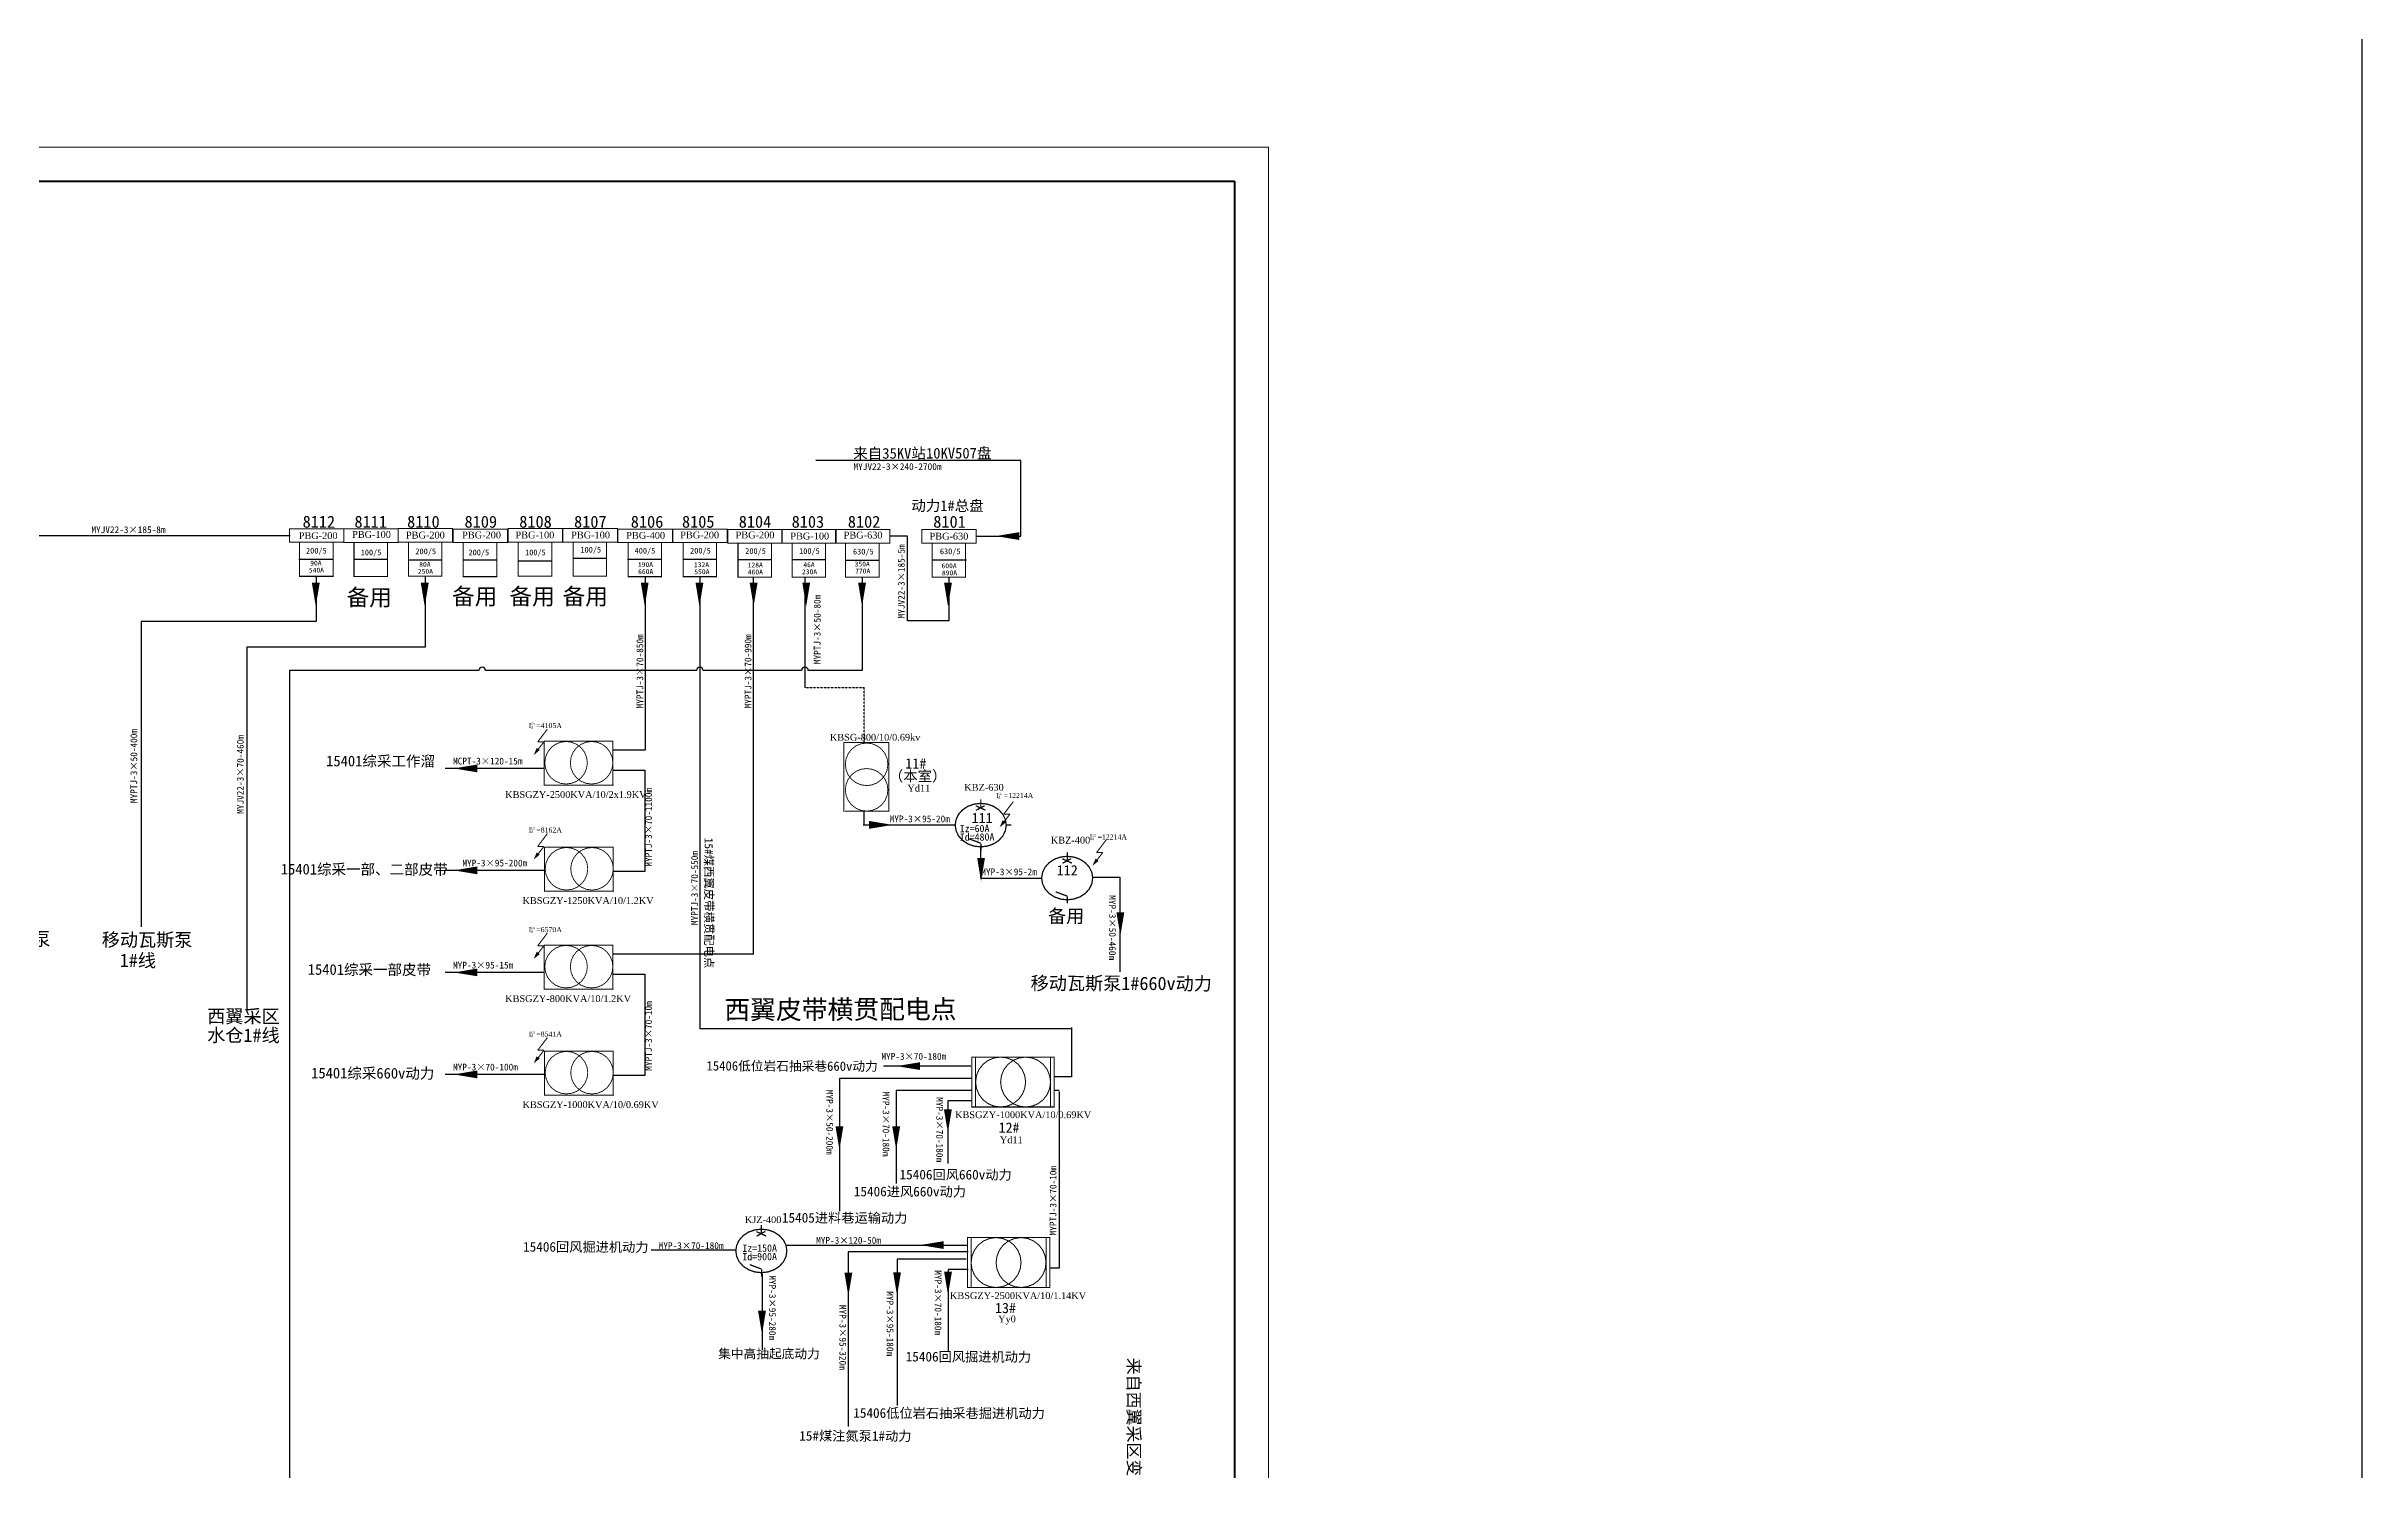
# Model space of a CAD drawing. Header units: millimetres. Extents: x 7398 to 12295, y -1725 to 5722.
# Drawn here: x 10585 to 12295, y 1451 to 2503 of the extents above; entities that cross this region are included whole.
import ezdxf

# ---------------------------------------------------------------- set-up
doc = ezdxf.new("R2010")
doc.units = ezdxf.units.MM
doc.linetypes.add('ACAD_ISO03W100', pattern=[30, 12, -18])
doc.linetypes.add('HIDDEN2', pattern=[0.1875, 0.125, -0.0625])
doc.layers.add('机电设备', color=7, linetype='Continuous', lineweight=0)
doc.styles.add('Times New Roman', font='times.ttf')
doc.styles.add('宋体', font='')
doc.styles.get('宋体').set_extended_font_data('宋体')

# ---------------------------------------------------------------- blocks, each defined once
blk = doc.blocks.new('lr_block_511')
at = {"layer": '机电设备', "color": 7, "const_width": 0.0003}
for points in [[(0.89623, 0.44505), (0.91223, 0.44505), (0.91223, 0.44105), (0.89623, 0.44105), (0.89623, 0.44505)], [(0.89923, 0.44105), (0.89923, 0.43105), (0.90906, 0.43105), (0.90906, 0.44105)]]:
    blk.add_lwpolyline(points, dxfattribs=at)
blk = doc.blocks.new('lr_block_441')
at = {"layer": '机电设备', "color": 7, "const_width": 0.00025}
for points in [[(1.02709, 0.3757), (1.02688, 0.37732), (1.02625, 0.37882), (1.02526, 0.38012), (1.02397, 0.38111), (1.02246, 0.38174), (1.02084, 0.38195), (1.01922, 0.38174), (1.01772, 0.38111), (1.01642, 0.38012), (1.01543, 0.37882), (1.0148, 0.37732), (1.01459, 0.3757), (1.0148, 0.37408), (1.01543, 0.37257), (1.01642, 0.37128), (1.01772, 0.37029), (1.01922, 0.36966), (1.02084, 0.36945), (1.02246, 0.36966), (1.02397, 0.37029), (1.02526, 0.37128), (1.02625, 0.37257), (1.02688, 0.37408), (1.02709, 0.3757)], [(1.02709, 0.3682), (1.02688, 0.36982), (1.02625, 0.37132), (1.02526, 0.37262), (1.02397, 0.37361), (1.02246, 0.37424), (1.02084, 0.37445), (1.01922, 0.37424), (1.01772, 0.37361), (1.01642, 0.37262), (1.01543, 0.37132), (1.0148, 0.36982), (1.01459, 0.3682), (1.0148, 0.36658), (1.01543, 0.36507), (1.01642, 0.36378), (1.01772, 0.36279), (1.01922, 0.36216), (1.02084, 0.36195), (1.02246, 0.36216), (1.02397, 0.36279), (1.02526, 0.36378), (1.02625, 0.36507), (1.02688, 0.36658), (1.02709, 0.3682)]]:
    blk.add_lwpolyline(points, dxfattribs=at)
blk = doc.blocks.new('lr_block_379')
at = {"layer": '机电设备', "color": 7, "const_width": 0.0003}
for points in [[(0.88026, 0.44508), (0.89626, 0.44508), (0.89626, 0.44108), (0.88026, 0.44108), (0.88026, 0.44508)], [(0.88326, 0.44108), (0.88326, 0.43108), (0.89309, 0.43108), (0.89309, 0.44108)]]:
    blk.add_lwpolyline(points, dxfattribs=at)
blk = doc.blocks.new('lr_block_377')
at = {"layer": '机电设备', "color": 7, "const_width": 0.0003}
for points in [[(1.06606, 0.44485), (1.08206, 0.44485), (1.08206, 0.44085), (1.06606, 0.44085), (1.06606, 0.44485)], [(1.06907, 0.44085), (1.06907, 0.43085), (1.07889, 0.43085), (1.07889, 0.44085)]]:
    blk.add_lwpolyline(points, dxfattribs=at)
blk = doc.blocks.new('lr_block_375')
at = {"layer": '机电设备', "color": 7, "const_width": 0.0003}
for points in [[(1.04066, 0.44485), (1.05666, 0.44485), (1.05666, 0.44085), (1.04066, 0.44085), (1.04066, 0.44485)], [(1.04367, 0.44085), (1.04367, 0.43085), (1.05349, 0.43085), (1.05349, 0.44085)]]:
    blk.add_lwpolyline(points, dxfattribs=at)
blk = doc.blocks.new('lr_block_373')
at = {"layer": '机电设备', "color": 7, "const_width": 0.0003}
for points in [[(1.02492, 0.44485), (1.04092, 0.44485), (1.04092, 0.44085), (1.02492, 0.44085), (1.02492, 0.44485)], [(1.02793, 0.44085), (1.02793, 0.43085), (1.03775, 0.43085), (1.03775, 0.44085)]]:
    blk.add_lwpolyline(points, dxfattribs=at)
blk = doc.blocks.new('lr_block_371')
at = {"layer": '机电设备', "color": 7, "const_width": 0.0003}
for points in [[(1.00904, 0.44485), (1.02504, 0.44485), (1.02504, 0.44085), (1.00904, 0.44085), (1.00904, 0.44485)], [(1.01205, 0.44085), (1.01205, 0.43085), (1.02188, 0.43085), (1.02188, 0.44085)]]:
    blk.add_lwpolyline(points, dxfattribs=at)
blk = doc.blocks.new('lr_block_369')
at = {"layer": '机电设备', "color": 7, "const_width": 0.0003}
for points in [[(0.99291, 0.44498), (1.00891, 0.44498), (1.00891, 0.44098), (0.99291, 0.44098), (0.99291, 0.44498)], [(0.99591, 0.44098), (0.99591, 0.43098), (1.00574, 0.43098), (1.00574, 0.44098)]]:
    blk.add_lwpolyline(points, dxfattribs=at)
blk = doc.blocks.new('lr_block_367')
at = {"layer": '机电设备', "color": 7, "const_width": 0.0003}
for points in [[(0.97677, 0.44498), (0.99277, 0.44498), (0.99277, 0.44098), (0.97677, 0.44098), (0.97677, 0.44498)], [(0.97977, 0.44098), (0.97977, 0.43098), (0.9896, 0.43098), (0.9896, 0.44098)]]:
    blk.add_lwpolyline(points, dxfattribs=at)
blk = doc.blocks.new('lr_block_365')
at = {"layer": '机电设备', "color": 7, "const_width": 0.0003}
for points in [[(0.96063, 0.44512), (0.97663, 0.44512), (0.97663, 0.44112), (0.96063, 0.44112), (0.96063, 0.44512)], [(0.96363, 0.44112), (0.96363, 0.43112), (0.97346, 0.43112), (0.97346, 0.44112)]]:
    blk.add_lwpolyline(points, dxfattribs=at)
blk = doc.blocks.new('lr_block_363')
at = {"layer": '机电设备', "color": 7, "const_width": 0.0003}
for points in [[(0.94449, 0.44512), (0.96049, 0.44512), (0.96049, 0.44112), (0.94449, 0.44112), (0.94449, 0.44512)], [(0.94749, 0.44112), (0.94749, 0.43112), (0.95732, 0.43112), (0.95732, 0.44112)]]:
    blk.add_lwpolyline(points, dxfattribs=at)
blk = doc.blocks.new('lr_block_361')
at = {"layer": '机电设备', "color": 7, "const_width": 0.0003}
for points in [[(0.92835, 0.44498), (0.94435, 0.44498), (0.94435, 0.44098), (0.92835, 0.44098), (0.92835, 0.44498)], [(0.93135, 0.44098), (0.93135, 0.43098), (0.94118, 0.43098), (0.94118, 0.44098)]]:
    blk.add_lwpolyline(points, dxfattribs=at)
blk = doc.blocks.new('lr_block_359')
at = {"layer": '机电设备', "color": 7, "const_width": 0.0003}
for points in [[(0.91221, 0.44512), (0.92821, 0.44512), (0.92821, 0.44112), (0.91221, 0.44112), (0.91221, 0.44512)], [(0.91521, 0.44112), (0.91521, 0.43112), (0.92504, 0.43112), (0.92504, 0.44112)]]:
    blk.add_lwpolyline(points, dxfattribs=at)
blk = doc.blocks.new('lr_block_459')
at = {"layer": '机电设备', "color": 7, "const_width": 0.000375}
for points in [[(0.63207, 0.34691), (0.63207, 0.34463)], [(0.63954, 0.33934), (0.63929, 0.34099), (0.63854, 0.34253), (0.63735, 0.34385), (0.63579, 0.34487), (0.63398, 0.34551), (0.63204, 0.34572), (0.6301, 0.34551), (0.62829, 0.34487), (0.62674, 0.34385), (0.62555, 0.34253), (0.6248, 0.34099), (0.62454, 0.33934), (0.6248, 0.33768), (0.62555, 0.33614), (0.62674, 0.33482), (0.62829, 0.3338), (0.6301, 0.33316), (0.63204, 0.33295), (0.63398, 0.33316), (0.63579, 0.3338), (0.63735, 0.33482), (0.63854, 0.33614), (0.63929, 0.33768), (0.63954, 0.33934)], [(0.6306, 0.34502), (0.63344, 0.34371)], [(0.63321, 0.34507), (0.63065, 0.34367)], [(0.62866, 0.3353), (0.63202, 0.33404)], [(0.63213, 0.33394), (0.63213, 0.33191)]]:
    blk.add_lwpolyline(points, dxfattribs=at)
blk = doc.blocks.new('lr_block_457')
at = {"layer": '机电设备', "color": 7, "const_width": 0.000375}
for points in [[(0.61414, 0.36368), (0.61389, 0.36533), (0.61314, 0.36687), (0.61195, 0.36819), (0.61039, 0.36921), (0.60858, 0.36985), (0.60664, 0.37007), (0.6047, 0.36985), (0.60289, 0.36921), (0.60134, 0.36819), (0.60015, 0.36687), (0.5994, 0.36533), (0.59914, 0.36368), (0.5994, 0.36203), (0.60015, 0.36048), (0.60134, 0.35916), (0.60289, 0.35815), (0.6047, 0.35751), (0.60664, 0.35729), (0.60858, 0.35751), (0.61039, 0.35815), (0.61195, 0.35916), (0.61314, 0.36048), (0.61389, 0.36203), (0.61414, 0.36368)], [(0.6052, 0.36936), (0.60804, 0.36806)], [(0.60781, 0.36941), (0.60525, 0.36801)], [(0.60667, 0.37125), (0.60667, 0.36898)], [(0.60326, 0.35964), (0.60662, 0.35838)], [(0.60673, 0.35828), (0.60673, 0.35625)]]:
    blk.add_lwpolyline(points, dxfattribs=at)
blk = doc.blocks.new('lr_block_575')
at = {"layer": '机电设备', "true_color": 0xff0000}
blk.add_hatch(color=1, dxfattribs=at).paths.add_polyline_path([(0.61601, 0.37327), (0.6169, 0.3726), (0.61513, 0.3712)], flags=17)
at = {"layer": '机电设备', "color": 1, "true_color": 0xff0000, "const_width": 0.0003}
for points in [[(0.61813, 0.37504), (0.61541, 0.37155)], [(0.61913, 0.37878), (0.61631, 0.37504)], [(0.61631, 0.37504), (0.61813, 0.37504)]]:
    blk.add_lwpolyline(points, dxfattribs=at)
blk = doc.blocks.new('lr_block_573')
at = {"layer": '机电设备', "true_color": 0xff0000}
blk.add_hatch(color=1, dxfattribs=at).paths.add_polyline_path([(0.64141, 0.34258), (0.6423, 0.3419), (0.64053, 0.34051)], flags=17)
at = {"layer": '机电设备', "color": 1, "true_color": 0xff0000, "const_width": 0.0003}
for points in [[(0.64453, 0.34809), (0.64171, 0.34435)], [(0.64353, 0.34435), (0.64081, 0.34086)], [(0.64171, 0.34435), (0.64353, 0.34435)]]:
    blk.add_lwpolyline(points, dxfattribs=at)
blk = doc.blocks.new('lr_block_397')
at = {"layer": '机电设备', "color": 7, "const_width": 0.0003}
for points in [[(0.9413, 0.25159), (0.9413, 0.26626), (0.96551, 0.26626), (0.96551, 0.25159), (0.9413, 0.25159)], [(0.9413, 0.26626), (0.96551, 0.26626)], [(0.9413, 0.25159), (0.9413, 0.26626)], [(0.9424, 0.25892), (0.94265, 0.25702), (0.94338, 0.25525), (0.94455, 0.25373), (0.94607, 0.25257), (0.94784, 0.25184), (0.94974, 0.25159), (0.95163, 0.25184), (0.9534, 0.25257), (0.95492, 0.25373), (0.95609, 0.25525), (0.95682, 0.25702), (0.95707, 0.25892), (0.95682, 0.26082), (0.95609, 0.26259), (0.95492, 0.26411), (0.9534, 0.26527), (0.95163, 0.26601), (0.94974, 0.26626), (0.94784, 0.26601), (0.94607, 0.26527), (0.94455, 0.26411), (0.94338, 0.26259), (0.94265, 0.26082), (0.9424, 0.25892)], [(0.9424, 0.25159), (0.9424, 0.26626)], [(0.94974, 0.25892), (0.94999, 0.25702), (0.95072, 0.25525), (0.95188, 0.25373), (0.9534, 0.25257), (0.95517, 0.25184), (0.95707, 0.25159), (0.95897, 0.25184), (0.96074, 0.25257), (0.96226, 0.25373), (0.96343, 0.25525), (0.96416, 0.25702), (0.96441, 0.25892), (0.96416, 0.26082), (0.96343, 0.26259), (0.96226, 0.26411), (0.96074, 0.26527), (0.95897, 0.26601), (0.95707, 0.26626), (0.95517, 0.26601), (0.9534, 0.26527), (0.95188, 0.26411), (0.95072, 0.26259), (0.94999, 0.26082), (0.94974, 0.25892)], [(0.96441, 0.25159), (0.96441, 0.26626)], [(0.96551, 0.25159), (0.96551, 0.26626)], [(0.9413, 0.25159), (0.96551, 0.25159)]]:
    blk.add_lwpolyline(points, dxfattribs=at)
blk = doc.blocks.new('lr_block_391')
at = {"layer": '机电设备', "color": 7, "const_width": 0.0003}
for points in [[(0.94262, 0.33202), (0.94262, 0.34669), (0.96683, 0.34669), (0.96683, 0.33202), (0.94262, 0.33202)], [(0.94262, 0.34669), (0.96683, 0.34669)], [(0.94262, 0.33202), (0.94262, 0.34669)], [(0.94372, 0.33935), (0.94397, 0.33746), (0.9447, 0.33569), (0.94587, 0.33417), (0.94739, 0.333), (0.94916, 0.33227), (0.95106, 0.33202), (0.95296, 0.33227), (0.95473, 0.333), (0.95625, 0.33417), (0.95741, 0.33569), (0.95815, 0.33746), (0.9584, 0.33935), (0.95815, 0.34125), (0.95741, 0.34302), (0.95625, 0.34454), (0.95473, 0.34571), (0.95296, 0.34644), (0.95106, 0.34669), (0.94916, 0.34644), (0.94739, 0.34571), (0.94587, 0.34454), (0.9447, 0.34302), (0.94397, 0.34125), (0.94372, 0.33935)], [(0.94372, 0.33202), (0.94372, 0.34669)], [(0.95106, 0.33935), (0.95131, 0.33746), (0.95204, 0.33569), (0.95321, 0.33417), (0.95473, 0.333), (0.9565, 0.33227), (0.9584, 0.33202), (0.9603, 0.33227), (0.96207, 0.333), (0.96359, 0.33417), (0.96475, 0.33569), (0.96548, 0.33746), (0.96573, 0.33935), (0.96548, 0.34125), (0.96475, 0.34302), (0.96359, 0.34454), (0.96207, 0.34571), (0.9603, 0.34644), (0.9584, 0.34669), (0.9565, 0.34644), (0.95473, 0.34571), (0.95321, 0.34454), (0.95204, 0.34302), (0.95131, 0.34125), (0.95106, 0.33935)], [(0.96573, 0.33202), (0.96573, 0.34669)], [(0.96683, 0.33202), (0.96683, 0.34669)], [(0.94262, 0.33202), (0.96683, 0.33202)]]:
    blk.add_lwpolyline(points, dxfattribs=at)
blk = doc.blocks.new('lr_block_405')
at = {"layer": '机电设备', "color": 7, "const_width": 0.00025}
for points in [[(0.59083, 0.05987), (0.59061, 0.06149), (0.58999, 0.06299), (0.589, 0.06429), (0.5877, 0.06528), (0.58619, 0.06591), (0.58458, 0.06612), (0.58296, 0.06591), (0.58145, 0.06528), (0.58016, 0.06429), (0.57916, 0.06299), (0.57854, 0.06149), (0.57833, 0.05987), (0.57854, 0.05825), (0.57916, 0.05674), (0.58016, 0.05545), (0.58145, 0.05446), (0.58296, 0.05383), (0.58458, 0.05362), (0.58619, 0.05383), (0.5877, 0.05446), (0.589, 0.05545), (0.58999, 0.05674), (0.59061, 0.05825), (0.59083, 0.05987)], [(0.59083, 0.05237), (0.59061, 0.05399), (0.58999, 0.05549), (0.589, 0.05679), (0.5877, 0.05778), (0.58619, 0.05841), (0.58458, 0.05862), (0.58296, 0.05841), (0.58145, 0.05778), (0.58016, 0.05679), (0.57916, 0.05549), (0.57854, 0.05399), (0.57833, 0.05237), (0.57854, 0.05075), (0.57916, 0.04924), (0.58016, 0.04795), (0.58145, 0.04696), (0.58296, 0.04633), (0.58458, 0.04612), (0.58619, 0.04633), (0.5877, 0.04696), (0.589, 0.04795), (0.58999, 0.04924), (0.59061, 0.05075), (0.59083, 0.05237)]]:
    blk.add_lwpolyline(points, dxfattribs=at)
blk = doc.blocks.new('lr_block_587')
at = {"layer": '机电设备', "true_color": 0xff0000}
blk.add_hatch(color=1, dxfattribs=at).paths.add_polyline_path([(1.13207, 0.32115), (1.13296, 0.32047), (1.1312, 0.31908)], flags=17)
at = {"layer": '机电设备', "color": 1, "true_color": 0xff0000, "const_width": 0.0003}
for points in [[(1.1352, 0.32666), (1.13237, 0.32291)], [(1.1342, 0.32291), (1.13147, 0.31942)], [(1.13237, 0.32291), (1.1342, 0.32291)]]:
    blk.add_lwpolyline(points, dxfattribs=at)
blk = doc.blocks.new('lr_block_427')
at = {"layer": '机电设备', "color": 7, "const_width": 0.000375}
for points in [[(0.65518, 0.00948), (0.65492, 0.01113), (0.65417, 0.01267), (0.65298, 0.014), (0.65143, 0.01501), (0.64962, 0.01565), (0.64768, 0.01587), (0.64574, 0.01565), (0.64393, 0.01501), (0.64238, 0.014), (0.64118, 0.01267), (0.64043, 0.01113), (0.64018, 0.00948), (0.64043, 0.00783), (0.64118, 0.00628), (0.64238, 0.00496), (0.64393, 0.00395), (0.64574, 0.00331), (0.64768, 0.00309), (0.64962, 0.00331), (0.65143, 0.00395), (0.65298, 0.00496), (0.65417, 0.00628), (0.65492, 0.00783), (0.65518, 0.00948)], [(0.64623, 0.01516), (0.64907, 0.01386)], [(0.64884, 0.01521), (0.64629, 0.01381)], [(0.64771, 0.01705), (0.64771, 0.01478)], [(0.6443, 0.00544), (0.64765, 0.00418)], [(0.64776, 0.00408), (0.64776, 0.00205)]]:
    blk.add_lwpolyline(points, dxfattribs=at)

msp = doc.modelspace()

# ---------------------------------------------------------------- hatches: boundary and pattern name
for points in [[(11286.1, 2141.4), (11303.5, 2144.3), (11303.5, 2138.5)], [(10783.9, 2089.5), (10781, 2106.9), (10786.8, 2106.9)], [(10864.4, 2089.5), (10861.5, 2106.9), (10867.3, 2106.9)], [(11026.9, 2089.5), (11024, 2106.9), (11029.7, 2106.9)], [(11067.3, 2089.5), (11064.4, 2106.9), (11070.2, 2106.9)], [(11107.3, 2089.5), (11104.4, 2106.9), (11110.2, 2106.9)], [(11146.1, 2089.5), (11143.3, 2106.9), (11149, 2106.9)], [(11187.4, 2089.5), (11184.5, 2106.9), (11190.3, 2106.9)], [(11250.9, 2089.5), (11248, 2106.9), (11253.8, 2106.9)], [(10885.9, 1969.8), (10903.3, 1972.7), (10903.3, 1966.9)], [(11210, 1928.1), (11192.6, 1925.2), (11192.6, 1931)], [(11275.3, 1886.3), (11272.4, 1903.7), (11278.2, 1903.7)], [(10885.9, 1894.5), (10903.3, 1897.4), (10903.3, 1891.6)], [(11378.2, 1846.1), (11375.3, 1863.5), (11381.1, 1863.5)], [(10885.9, 1819.1), (10903.3, 1822), (10903.3, 1816.3)], [(10885.9, 1743.8), (10903.3, 1746.7), (10903.3, 1740.9)], [(11212.9, 1749.9), (11230.3, 1752.8), (11230.3, 1747.1)], [(11250.8, 1700.7), (11247.9, 1718), (11253.7, 1718)], [(11170.7, 1688.1), (11167.8, 1705.5), (11173.6, 1705.5)], [(11212.6, 1688.1), (11209.7, 1705.5), (11215.5, 1705.5)], [(11230.4, 1617.8), (11247.7, 1620.6), (11247.7, 1614.9)], [(11177.3, 1580), (11174.4, 1597.4), (11180.2, 1597.4)], [(11213.3, 1580.2), (11210.4, 1597.6), (11216.1, 1597.6)], [(11250.9, 1580.9), (11248, 1598.2), (11253.8, 1598.2)], [(11113.5, 1551.9), (11110.6, 1569.3), (11116.4, 1569.3)]]:
    msp.add_hatch(color=256).paths.add_polyline_path(points, flags=17)

# ---------------------------------------------------------------- linework, layer by layer
at = {"linetype": 'Continuous', "lineweight": 20}
for p, q in [((9073.3, 2428.7), (11487.6, 2428.7)), ((11487.6, 2428.7), (11487.6, 610.6))]:
    msp.add_line(p, q, dxfattribs=at)
at = {"linetype": 'Continuous', "lineweight": 70}
for p, q in [((9136.2, 2403.5), (11462.4, 2403.5)), ((11462.4, 2403.5), (11462.4, 635.8))]:
    msp.add_line(p, q, dxfattribs=at)
for p, q in [((10771.4, 2124.4), (10796.3, 2124.4)), ((10811.9, 2124.4), (10836.8, 2124.4)), ((10852.3, 2123.9), (10877.1, 2123.9)), ((10892.8, 2123.9), (10917.6, 2123.9)), ((10933.2, 2123.1), (10958.1, 2123.1)), ((10974.2, 2125.1), (10999, 2125.1)), ((11014.2, 2124.4), (11039, 2124.4)), ((11055.1, 2124.4), (11080, 2124.4)), ((11095.9, 2124.2), (11120.7, 2124.2)), ((11135.6, 2124.1), (11160.5, 2124.1)), ((11175.5, 2123.7), (11200.3, 2123.7)), ((11239.6, 2123.9), (11264.5, 2123.9)), ((11145.5, 2029.3), (11145.5, 2111.2)), ((11357.8, 1889.6), (11377.9, 1889.6)), ((11377.9, 1889.6), (11377.9, 1819.6)), ((11342.2, 1778.5), (11342.2, 1742)), ((11203.2, 1750.1), (11267.7, 1750.1)), ((11267.9, 1740.9), (11170.7, 1740.9)), ((11170.7, 1740.9), (11170.7, 1642.9)), ((11268.3, 1731.8), (11212.5, 1731.8)), ((11212.6, 1731.8), (11212.6, 1663.3)), ((11342.2, 1742), (11329.7, 1742)), ((11333.1, 1731.8), (11329.8, 1731.8)), ((11267.9, 1724.2), (11250.8, 1724.2)), ((11250.8, 1724.2), (11250.8, 1677.9)), ((11265.9, 1612.7), (11177.2, 1612.7)), ((11177.2, 1612.7), (11177.2, 1483.8)), ((11113.7, 1596.4), (11113.7, 1540.5)), ((11264.4, 1607.4), (11213.3, 1607.4)), ((11213.3, 1607.4), (11213.3, 1499.3)), ((11265.9, 1599.8), (11250.9, 1599.8)), ((11250.9, 1599.8), (11250.9, 1539.5))]:
    msp.add_line(p, q)
at = {"linetype": 'Continuous'}
for p, q in [((10784.3, 2111.7), (10784.3, 2108.2)), ((10784.3, 2108.2), (10784.3, 2078.2)), ((10864.7, 2111.8), (10864.7, 2108.3)), ((10864.7, 2108.3), (10864.7, 2059.4)), ((11067.6, 2111.4), (11067.6, 2107.9)), ((11067.6, 2107.9), (11067.6, 1777.5)), ((11187.6, 2111.1), (11187.6, 2107.6)), ((11187.6, 2107.6), (11187.6, 2042.1)), ((10784.3, 2078.2), (10654.9, 2078.2)), ((10654.9, 2078.2), (10654.9, 1852.8)), ((10864.7, 2059.4), (10733.1, 2059.4)), ((10733.1, 2059.4), (10733.1, 1790.2)), ((10904.3, 2042.1), (10764.6, 2042.1)), ((10764.6, 2042.1), (10764.6, 1371)), ((10944.1, 2042.1), (10909.3, 2042.1)), ((10983.9, 2042.1), (10941.8, 2042.1)), ((11024.5, 2042.1), (10983.9, 2042.1)), ((11065, 2042.1), (11024.2, 2042.1)), ((11142.7, 2042.1), (11070.1, 2042.1)), ((11187.6, 2042.1), (11147.8, 2042.1)), ((10879.6, 1969.9), (10952.9, 1969.9)), ((11027, 1983.2), (11003.8, 1983.2)), ((11003.8, 1968.5), (11026.9, 1968.5)), ((11026.9, 1968.5), (11026.9, 1893.7)), ((11188.8, 1937.7), (11188.8, 1927.9)), ((11256.6, 1927.9), (11188.3, 1927.9)), ((11297.6, 1927.9), (11293.9, 1927.9)), ((11275.2, 1888.8), (11275.2, 1911.9)), ((10879.6, 1894.6), (10952.9, 1894.6)), ((11026.9, 1893.7), (11004, 1893.7)), ((11275.2, 1888.8), (11316.2, 1888.8)), ((11316.2, 1888.8), (11320, 1888.8)), ((11107, 1832.6), (11003.8, 1832.6)), ((10879.6, 1819.3), (10952.9, 1819.3)), ((11003.8, 1817.9), (11026.9, 1817.9)), ((11026.9, 1817.9), (11026.9, 1743.1)), ((11342.7, 1777.5), (11067.6, 1777.5)), ((10879.6, 1744), (10952.9, 1744)), ((11026.9, 1743.1), (11004, 1743.1)), ((11333.1, 1731.3), (11333.1, 1600.8)), ((10764.8, 1614.7), (10764.8, 1614.7)), ((11093.6, 1613.9), (11031.6, 1613.9)), ((11264.9, 1617.4), (11131, 1617.4)), ((11333.1, 1600.8), (11326.4, 1600.8))]:
    msp.add_line(p, q, dxfattribs=at)
at = {"color": 7}
for p, q in [((11027.1, 2111.1), (11027.1, 1983.4)), ((11107, 2111.1), (11107, 1832.4))]:
    msp.add_line(p, q, dxfattribs=at)
at = {"linetype": 'HIDDEN2', "lineweight": -3}
for p, q in [((11188.9, 2029.2), (11145.5, 2029.2)), ((11188.9, 1988.6), (11188.9, 2029.7))]:
    msp.add_line(p, q, dxfattribs=at)
at = {"color": 1, "lineweight": -3}
msp.add_lwpolyline([(8525.5, 5050.8), (12295.1, 5050.8), (12295.1, -1724.5), (8525.5, -1724.5)], close=True, dxfattribs=at)
at = {"linetype": 'Continuous', "flags": 128}
for points in [[(11271.8, 2141.3), (11275.3, 2141.3), (11304.8, 2141.3), (11304.8, 2197.2), (11153.2, 2197.2), (11153.2, 2197.2)], [(10474.1, 2112.4), (10474.1, 2108.8), (10474.1, 2093.4), (10525.8, 2093.4), (10525.8, 2141.9), (10540, 2141.9), (10765, 2141.9)], [(11251.5, 2111.1), (11251.5, 2107.6), (11251.5, 2078.8), (11221, 2078.8), (11221, 2141.3), (11211.5, 2141.3), (11207.9, 2141.3)]]:
    msp.add_lwpolyline(points, dxfattribs=at)
at = {"linetype": 'Continuous'}
for centre in [(10906.8, 2042.1), (11067.6, 2042.1), (11145.2, 2042.1)]:
    msp.add_arc(centre, 2.51, 0, 180, dxfattribs=at)
at = {"layer": '机电设备', "color": 7, "const_width": 0.754}
for points in [[(10952.6, 1989.9), (11003.7, 1989.9)], [(10952.6, 1957.1), (10952.6, 1989.9)], [(11003.3, 1957.2), (11003.3, 1989.8)], [(11174, 1989), (11174, 1937.6)], [(11174.3, 1989), (11207.2, 1989)], [(11207.2, 1989), (11207.2, 1937.9)], [(10952.6, 1957.4), (11004, 1957.4)], [(11174.7, 1938.3), (11207.2, 1938.3)], [(10952.9, 1911.7), (11004, 1911.7)], [(10952.9, 1878.8), (10952.9, 1911.7)], [(11003.6, 1878.9), (11003.6, 1911.5)], [(10952.9, 1879.1), (11004.2, 1879.1)], [(10952.6, 1839.3), (11003.7, 1839.3)], [(10952.6, 1806.4), (10952.6, 1839.3)], [(11003.3, 1806.6), (11003.3, 1839.1)], [(10952.6, 1806.8), (11004, 1806.8)], [(10952.9, 1761), (11004, 1761)], [(10952.9, 1728.1), (10952.9, 1761)], [(11003.6, 1728.3), (11003.6, 1760.8)], [(10952.9, 1728.5), (11004.2, 1728.5)]]:
    msp.add_lwpolyline(points, dxfattribs=at)

# ---------------------------------------------------------------- block references
at = {"layer": '机电设备', "color": 7, "xscale": 2514.077429430967, "yscale": 2514.077429430414, "zscale": 2514.077429430664}
for name, p in [('lr_block_379', (8551.4, 1027.9)), ('lr_block_511', (8551.4, 1027.9)), ('lr_block_359', (8551.4, 1027.9)), ('lr_block_361', (8551.4, 1027.9)), ('lr_block_363', (8551.4, 1027.9)), ('lr_block_365', (8551.4, 1027.9)), ('lr_block_367', (8551.4, 1027.9)), ('lr_block_369', (8551.4, 1027.9)), ('lr_block_371', (8551.4, 1027.9)), ('lr_block_373', (8551.4, 1027.9)), ('lr_block_375', (8551.4, 1027.9)), ('lr_block_377', (8551.4, 1027.9)), ('lr_block_441', (8624.3, 1028.3)), ('lr_block_457', (9749.9, 1013.6)), ('lr_block_459', (9749.9, 1035.7)), ('lr_block_391', (8898.7, 885)), ('lr_block_427', (9484.7, 1589.6)), ('lr_block_397', (8898.7, 953.9))]:
    msp.add_blockref(name, p, dxfattribs=at)
at = {"layer": '机电设备', "color": 1, "true_color": 0xff0000, "xscale": 2514.077429430967, "yscale": 2514.077429430414, "zscale": 2514.077429430664}
for name, p in [('lr_block_587', (8101, 1177.6)), ('lr_block_575', (9742.6, 993.1)), ('lr_block_587', (8101, 1100.4)), ('lr_block_573', (9747.3, 1041.9)), ('lr_block_587', (8101, 1027)), ('lr_block_587', (8101, 949.8))]:
    msp.add_blockref(name, p, dxfattribs=at)
at = {"layer": '机电设备', "color": 7, "xscale": 2514.077429430414, "yscale": 2514.077429430414, "zscale": 2514.077429430664, "rotation": 90}
for p in [(11119.3, 504.3), (11119.6, 426), (11119.3, 353.7), (11119.6, 275.4)]:
    msp.add_blockref('lr_block_405', p, dxfattribs=at)

# ---------------------------------------------------------------- texts
at = {"style": '宋体'}
for s, height, rotation, p in [('来自35KV站10KV507盘', 7.9, 0.1508, (11180.8, 2198.5)), ('动力1#总盘', 7.84, 359.8672, (11223.8, 2160)), ('200/5', 4.28, 0.0648, (10776.7, 2128.5)), (' 90A', 3.58, 0.4893, (10777, 2119.6)), ('100/5', 4.28, 0.0648, (10817.1, 2127.2)), ('200/5', 4.28, 0.0648, (10857.5, 2128)), (' 80A', 3.58, 0.4893, (10857.5, 2118.7)), ('200/5', 4.28, 0.0648, (10896.7, 2127.2)), ('100/5', 4.28, 0.0648, (10938.5, 2127.2)), ('100/5', 4.28, 0.0648, (10979.4, 2129.2)), ('400/5', 4.28, 0.0648, (11019.4, 2128.5)), (' 190A', 3.58, 0.4893, (11019, 2118.5)), ('200/5', 4.28, 0.0648, (11060.4, 2128.5)), (' 132A', 3.58, 0.4893, (11060.4, 2118.4)), ('200/5', 4.28, 0.0648, (11101.1, 2128.2)), (' 128A', 3.58, 0.4893, (11100.1, 2118.2)), ('100/5', 4.28, 0.0648, (11140.9, 2128.2)), ('46A', 3.58, 0.4893, (11144, 2118.4)), ('630/5', 4.28, 0.0648, (11180.7, 2127.8)), (' 350A', 3.58, 0.4893, (11179.1, 2118.9)), ('630/5', 4.28, 0.0648, (11244.9, 2128)), (' 600A', 3.58, 0.4893, (11243.3, 2117.6)), (' 540A', 3.58, 0.4893, (10776, 2114.4)), ('备用', 12.25, 359.8672, (10806.7, 2090.1)), (' 250A', 3.58, 0.4893, (10856.5, 2113.5)), ('备用', 12.25, 359.8672, (10884.6, 2090.8)), ('备用', 12.25, 359.8672, (10927, 2090.8)), ('备用', 12.25, 359.8672, (10966.2, 2090.8)), (' 660A', 3.58, 0.4893, (11019.2, 2113.3)), (' 550A', 3.58, 0.4893, (11060.7, 2113.2)), (' 460A', 3.58, 0.4893, (11100.2, 2113)), ('230A', 3.58, 0.4893, (11143, 2113.2)), (' 770A', 3.58, 0.4893, (11179.5, 2113.7)), (' 890A', 3.58, 0.4893, (11243.6, 2112.4)), ('15401综采工作溜', 7.86, 359.8672, (10791.6, 1971.4)), ('（本室）', 7.8, 359.8672, (11207.2, 1960.3)), ('11#', 7.6, 359.8672, (11219.4, 1969.7)), ('111', 7.6, 359.8672, (11268.3, 1929.4)), ('15#煤西翼皮带横贯配电点', 6.15, 270.1508, (11071.1, 1918.6)), (' Iz=60A', 5.38, 0.4893, (11255.9, 1922.6)), (' Id=480A', 5.38, 0.4893, (11255.9, 1916.3)), ('15401综采一部、二部皮带', 7.859, 359.8672, (10758.1, 1891.5)), ('112', 7.6, 359.8672, (11331.2, 1890.8)), ('备用', 9.82, 359.8672, (11324.7, 1855.9)), ('移动瓦斯泵', 9.82, 359.8672, (10521, 1839.1)), ('移动瓦斯泵', 9.82, 359.8672, (10625.8, 1838.4)), ('1#线', 9.82, 359.8672, (10639.1, 1823.1)), ('15401综采一部皮带', 7.859, 359.8672, (10778, 1817.4)), ('移动瓦斯泵1#660v动力', 9.823, 359.8672, (11311.9, 1806.3)), ('西翼皮带横贯配电点 ', 13.97, 0.161, (11085.7, 1784.6)), ('水仓1#线', 9.82, 359.8672, (10703.7, 1767.9)), ('西翼采区', 9.82, 359.8672, (10703.7, 1781.9)), ('15401综采660v动力', 7.859, 359.8672, (10780.5, 1740.9)), ('15406低位岩石抽采巷660v动力 ', 6.876, 359.8672, (11072.5, 1746.7)), ('12#', 7.6, 359.8672, (11288.2, 1700.7)), (' Iz=150A', 5.38, 0.4893, (11095.3, 1612.7)), (' Id=900A', 5.38, 0.4893, (11095.3, 1606.4)), ('13#', 7.6, 359.8672, (11285.6, 1567.5)), ('集中高抽起底动力 ', 6.88, 359.8672, (11081.1, 1534.2)), ('来自西翼采区变电所2#动力盘10KV8202盘', 9.17, 270.1508, (11383.5, 1534.5))]:
    msp.add_text(s, height=height, rotation=rotation, dxfattribs=at).set_placement(p)
at = {"color": 7}
for s, height, style, p in [('MYJV22-3×240-2700m', 5.028, '宋体', (11181.1, 2190.2)), ('MYJV22-3×185-8m', 5.028, '宋体', (10618.2, 2143.6)), ('PBG-200', 5.03, 'Times New Roman', (10771.3, 2139.2)), ('PBG-100', 5.03, 'Times New Roman', (10810.7, 2140.1)), ('PBG-200', 5.03, 'Times New Roman', (10850.5, 2139.6)), ('PBG-200', 5.03, 'Times New Roman', (10892, 2139.7)), ('PBG-100', 5.03, 'Times New Roman', (10931.4, 2139.7)), ('PBG-100', 5.03, 'Times New Roman', (10972.5, 2139.7)), ('PBG-400', 5.03, 'Times New Roman', (11013.2, 2139.4)), ('PBG-200', 5.03, 'Times New Roman', (11053.1, 2139.7)), ('PBG-200', 5.03, 'Times New Roman', (11094, 2139.7)), ('PBG-100', 5.03, 'Times New Roman', (11134.4, 2138.9)), ('PBG-630', 5.03, 'Times New Roman', (11173.8, 2139.6)), ('PBG-630', 5.03, 'Times New Roman', (11237.2, 2138.8)), ('(2)', 1.51, 'Times New Roman', (10943, 2002)), ('KBSG-800/10/0.69kv', 5.028, 'Times New Roman', (11163.6, 1990.3)), ('MCPT-3×120-15m', 5.028, '宋体', (10885.3, 1972.7)), ('KBSGZY-2500KVA/10/2x1.9KV', 5.028, 'Times New Roman', (10923.8, 1948)), ('Yd11', 5.03, 'Times New Roman', (11220.9, 1952.7)), ('KBZ-630', 5.03, 'Times New Roman', (11262.9, 1953.3)), ('(2)', 1.51, 'Times New Roman', (11288.3, 1950.4)), ('MYP-3×95-20m', 5.028, '宋体', (11207.8, 1930)), ('(2)', 1.51, 'Times New Roman', (10943, 1924.8)), ('KBZ-400', 5.03, 'Times New Roman', (11326.8, 1914.3)), ('(2)', 1.51, 'Times New Roman', (11357.5, 1919.7)), ('MYP-3×95-200m', 5.028, '宋体', (10892.2, 1897.4)), ('MYP-3×95-2m', 5.028, '宋体', (11275.5, 1890.9)), ('KBSGZY-1250KVA/10/1.2KV', 5.028, 'Times New Roman', (10936.6, 1869.7)), ('(2)', 1.51, 'Times New Roman', (10943, 1851.3)), ('MYP-3×95-15m', 5.028, '宋体', (10885.3, 1822)), ('KBSGZY-800KVA/10/1.2KV', 5.028, 'Times New Roman', (10923.8, 1797.3)), ('(2)', 1.51, 'Times New Roman', (10943, 1774.1)), ('MYP-3×70-100m', 5.028, '宋体', (10885.3, 1746.7)), ('MYP-3×70-180m', 5.028, '宋体', (11201.7, 1754.6)), ('KBSGZY-1000KVA/10/0.69KV', 5.028, 'Times New Roman', (10936.6, 1719)), ('KBSGZY-1000KVA/10/0.69KV', 5.028, 'Times New Roman', (11256.1, 1711.5)), ('Yd11', 5.03, 'Times New Roman', (11289.2, 1693)), ('KJZ-400', 5.03, 'Times New Roman', (11100.8, 1634)), ('MYP-3×70-180m', 5.028, '宋体', (11037.2, 1614.8)), ('MYP-3×120-50m', 5.028, '宋体', (11153.5, 1618.7)), ('KBSGZY-2500KVA/10/1.14KV', 5.028, 'Times New Roman', (11252.3, 1577.9)), ('Yy0', 5.03, 'Times New Roman', (11287.9, 1560.7))]:
    msp.add_text(s, height=height, dxfattribs=dict(at, style=style)).set_placement(p)
at = {"color": 7, "style": '宋体'}
for s, height, rotation, p in [('8112', 8.82, 359.8672, (10774.2, 2147.6)), ('8111', 8.82, 359.8672, (10812.5, 2147.6)), ('8110', 8.82, 359.8672, (10851.4, 2147.6)), ('8109', 8.82, 359.8672, (10893.8, 2147.6)), ('8108', 8.82, 359.8672, (10934.2, 2147.6)), ('8107', 8.82, 359.8672, (10974.7, 2147.6)), ('8106', 8.82, 359.8672, (11016.6, 2147.6)), ('8105', 8.82, 359.8672, (11054.4, 2147.6)), ('8104', 8.82, 359.8672, (11096.3, 2147.6)), ('8103', 8.82, 359.8672, (11135.4, 2147.6)), ('8102', 8.82, 359.8672, (11176.9, 2147.6)), ('8101', 8.82, 359.8672, (11240, 2147.6)), ('MYJV22-3×185-5m', 5.028, 90, (11218.9, 2080.6)), ('MYPTJ-3×50-80m', 5.028, 90, (11156.8, 2046.8)), ('  MYPTJ-3×70-850m', 5.028, 90, (11025.8, 2007.3)), ('  MYPTJ-3×70-990m', 5.028, 90, (11105.7, 2007.3)), ('MYPTJ-3×50-400m', 5.028, 90, (10652, 1944.2)), ('MYJV22-3×70-460m', 5.028, 90, (10730.7, 1936.3)), ('  MYPTJ-3×70-1100m', 5.028, 90, (11032.2, 1890.4)), ('MYPTJ-3×70-550m', 5.028, 90, (11066.2, 1854.1)), ('MYP-3×50-460m', 5.028, 270, (11369.8, 1876.1)), ('  MYPTJ-3×70-10m', 5.028, 90, (11032.2, 1739.7)), ('MYP-3×50-200m', 5.028, 270, (11161, 1732.4)), ('MYP-3×70-180m', 5.028, 270, (11202.6, 1731.1)), ('MYP-3×70-180m', 5.028, 270, (11242.2, 1726.9)), ('15406进风660v动力', 7.158, 359.8672, (11181.3, 1653.8)), ('15406回风660v动力', 7.158, 359.8672, (11215.1, 1666.3)), ('MYPTJ-3×70-10m', 5.028, 90, (11331, 1624.9)), ('15405进料巷运输动力', 7.158, 359.8672, (11128.2, 1634.4)), ('15406回风掘进机动力', 7.158, 359.8672, (10937, 1612.9)), ('MYP-3×95-280m', 5.028, 270, (11118.7, 1595.4)), ('MYP-3×70-180m', 5.028, 270, (11241.1, 1599.1)), ('MYP-3×95-180m', 5.028, 270, (11205.6, 1583.6)), ('MYP-3×95-320m', 5.028, 270, (11170.7, 1573.5)), ('15406回风掘进机动力', 7.158, 359.8672, (11219.6, 1531.8)), ('15406低位岩石抽采巷掘进机动力', 7.158, 359.8672, (11180.9, 1490.2)), ('15#煤注氮泵1#动力', 7.158, 359.8672, (11141, 1473.3))]:
    msp.add_text(s, height=height, rotation=rotation, dxfattribs=at).set_placement(p)
at = {"color": 7, "linetype": 'ACAD_ISO03W100', "style": 'Times New Roman'}
for s, height, p in [('I', 3.77, (10941.1, 1999.6)), ('d', 1.89, (10942.8, 1999.2)), ('=4105A', 3.77, (10946.8, 1999.6)), ('I', 3.77, (11286.4, 1947.9)), ('=12214A', 3.77, (11292.1, 1947.9)), ('d', 1.89, (11288.1, 1947.5)), ('I', 3.77, (10941.1, 1922.4)), ('d', 1.89, (10942.8, 1922)), ('=8162A', 3.77, (10946.8, 1922.4)), ('I', 3.77, (11355.6, 1917.3)), ('d', 1.89, (11357.4, 1916.9)), ('=12214A', 3.77, (11361.3, 1917.3)), ('I', 3.77, (10941.1, 1848.9)), ('d', 1.89, (10942.8, 1848.5)), ('=6570A', 3.77, (10946.8, 1848.9)), ('I', 3.77, (10941.1, 1771.7)), ('d', 1.89, (10942.8, 1771.3)), ('=8541A', 3.77, (10946.8, 1771.7))]:
    msp.add_text(s, height=height, dxfattribs=at).set_placement(p)

doc.saveas('drawing.dxf')
